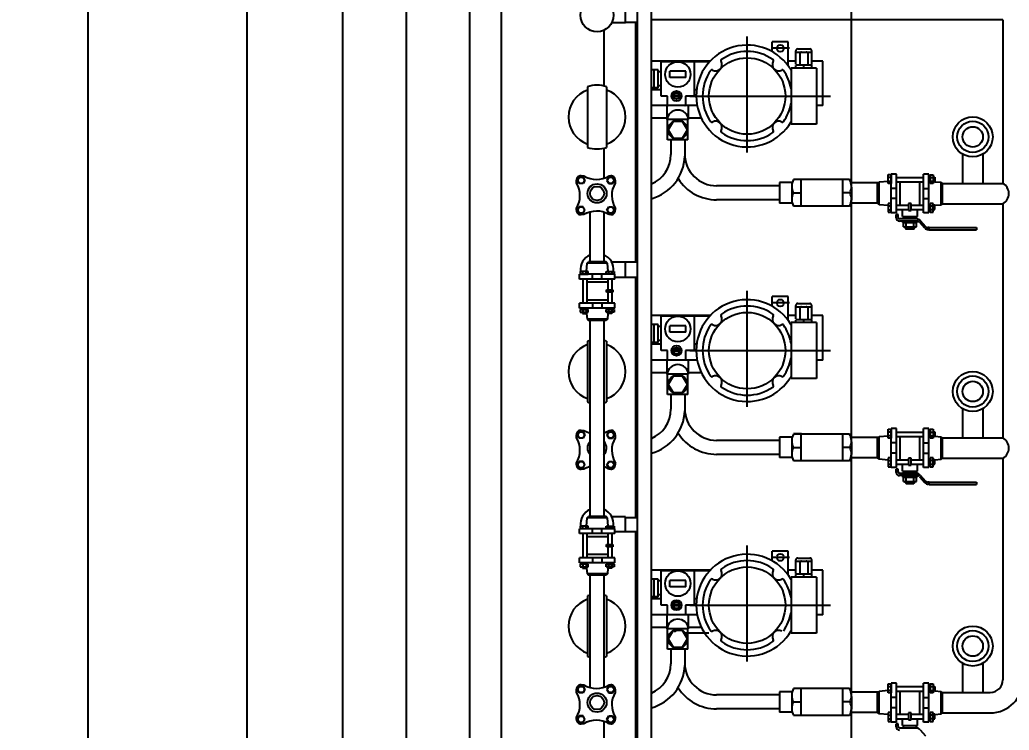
# Model space of a CAD drawing. Extents: x -59142 to 322364, y -122476 to 91021.
# Drawn here: x -14442 to -12886, y 62375 to 63491 of the extents above; entities that cross this region are included whole.
import ezdxf

# ---------------------------------------------------------------- set-up
doc = ezdxf.new("R2010")
doc.units = 0
doc.header["$LTSCALE"] = 1000
doc.header["$MEASUREMENT"] = 0
doc.layers.add('EQUIPMENT', color=171, linetype='Continuous')
doc.styles.get("Standard").update_dxf_attribs({"font": 'gbenor.shx', "bigfont": 'gbcbig.shx'})
doc.dimstyles.get("Standard").update_dxf_attribs({"dimscale": 100, "dimtxt": 3.5, "dimasz": 1, "dimexe": 2.5, "dimexo": 3, "dimgap": 1.5, "dimtad": 1, "dimdec": 0, "dimzin": 0, "dimdsep": 46, "dimtxsty": 'Standard', "dimblk": 'ARCHTICK', "dimcen": 0.09, "dimadec": 0, "dimazin": 0, "dimtfac": 1, "dimtdec": 0, "dimtix": 1, "dimtmove": 2, "dimatfit": 3, "dimfxl": 1, "dimtolj": 1, "dimtzin": 0, "dimarcsym": 0})

# ---------------------------------------------------------------- blocks, each defined once
blk = doc.blocks.new('A$C057769C0')
at = {"layer": 'EQUIPMENT', "linetype": 'Continuous'}
for p, q in [((6950, 1299.5), (6950, 9599.5)), ((7550, 1349.5), (7550, 5749.5)), ((7000, 1349.5), (7000, 4999.5)), ((7213.5, 1948.5), (7213.5, 3904.5)), ((7235.5, 1936.5), (7235.5, 3916.5)), ((7195, 3114.5), (7195, 3138.5)), ((7195, 3114.5), (7173.1, 3114.5)), ((7195, 3115.5), (7213.5, 3115.5)), ((7211, 2738.5), (7211, 3115.5)), ((7161, 3015.3), (7161, 3103)), ((7135, 3014.2), (7135, 2918.8)), ((7165, 3014.2), (7165, 2918.8)), ((7266, 2930.5), (7266, 2907.5)), ((7288, 2930.5), (7288, 2907.5)), ((7161, 2870.6), (7161, 2917.7)), ((7724.6, 2908.2), (7724.6, 2862.3)), ((7756.6, 2908.2), (7756.6, 2862.3)), ((7456.9, 2863.4), (7436.9, 2863.4)), ((7436.9, 2863.4), (7436.9, 2831.4)), ((7692.4, 2862.3), (7788, 2862.3)), ((7436.9, 2858.5), (7338, 2858.5)), ((7436.9, 2836.5), (7338, 2836.5)), ((7456.9, 2831.4), (7436.9, 2831.4)), ((7139, 2739.1), (7139, 2817.3)), ((7161, 2739.1), (7161, 2816.8)), ((7692.4, 2830.3), (7788, 2830.3)), ((7213.5, 2738.5), (7173.1, 2738.5)), ((7195, 2714.5), (7195, 2738.5)), ((7213.5, 2714.5), (7177.9, 2714.5)), ((7211, 2337.5), (7211, 2714.5)), ((7164.2, 2646.6), (7136.6, 2646.6)), ((7139, 2339.1), (7139, 2646.6)), ((7161, 2339.1), (7161, 2646.6)), ((7135, 2614.2), (7135, 2518.8)), ((7165, 2614.2), (7165, 2518.8)), ((7266, 2530.5), (7266, 2507.5)), ((7288, 2530.5), (7288, 2507.5)), ((7724.6, 2508.2), (7724.6, 2462.3)), ((7756.6, 2508.2), (7756.6, 2462.3)), ((7436.9, 2458.5), (7338, 2458.5)), ((7456.9, 2463.4), (7436.9, 2463.4)), ((7436.9, 2463.4), (7436.9, 2431.4)), ((7692.4, 2462.3), (7788, 2462.3)), ((7436.9, 2436.5), (7338, 2436.5)), ((7456.9, 2431.4), (7436.9, 2431.4)), ((7692.4, 2430.3), (7788, 2430.3)), ((7195, 2338.5), (7173.1, 2338.5)), ((7195, 2314.5), (7195, 2338.5)), ((7195, 2337.5), (7213.5, 2337.5)), ((7195, 2314.5), (7177.9, 2314.5)), ((7195, 2315.5), (7213.5, 2315.5)), ((7211, 1941.9), (7211, 2315.5)), ((7164.2, 2246.6), (7136.6, 2246.6)), ((7139, 2070.1), (7139, 2246.6)), ((7161, 2070.6), (7161, 2246.6)), ((7135, 2214.2), (7135, 2118.8)), ((7165, 2214.2), (7165, 2118.8)), ((7495, 2155.5), (7455, 2155.5)), ((7266, 2130.5), (7266, 2107.5)), ((7288, 2130.5), (7288, 2107.5)), ((7724.6, 2108.2), (7724.6, 2062.3)), ((7756.6, 2108.2), (7756.6, 2062.3)), ((7436.9, 2058.5), (7338, 2058.5)), ((7456.9, 2063.4), (7436.9, 2063.4)), ((7436.9, 2063.4), (7436.9, 2031.4)), ((7692.4, 2062.3), (7768, 2062.3)), ((7436.9, 2036.5), (7338, 2036.5)), ((7456.9, 2031.4), (7436.9, 2031.4)), ((7692.4, 2030.3), (7768, 2030.3)), ((7161, 1950.1), (7161, 2016.8))]:
    blk.add_line(p, q, dxfattribs=at)
at = {"layer": 'EQUIPMENT'}
for p, q in [((7788, 3119.3), (7235.5, 3119.3)), ((7788, 3119.3), (7788, 2862.3)), ((7425.5, 3069.1), (7425.5, 3084.5)), ((7450.5, 3084.5), (7425.5, 3084.5)), ((7450.5, 3046.8), (7450.5, 3084.5)), ((7452.3, 3074.5), (7424, 3074.5)), ((7462.5, 3049.5), (7462.5, 3070.5)), ((7462.5, 3068.5), (7487.5, 3068.5)), ((7465.5, 3073.5), (7484.5, 3073.5)), ((7468.7, 3068.5), (7468.7, 3048.5)), ((7481.2, 3068.5), (7481.2, 3048.5)), ((7487.5, 3049.5), (7487.5, 3070.5)), ((7327.9, 3054.5), (7235.5, 3054.5)), ((7327, 3053.5), (7251, 3053.5)), ((7251, 2999.5), (7251, 3053.5)), ((7303, 2999.5), (7303, 3053.5)), ((7462.5, 3054.5), (7450.5, 3054.5)), ((7462.5, 3049.5), (7463.5, 3048.5)), ((7463.5, 3048.5), (7462.5, 3047.5)), ((7463.5, 3048.5), (7486.5, 3048.5)), ((7475, 3043.5), (7475, 3048.5)), ((7487.5, 3049.5), (7486.5, 3048.5)), ((7486.5, 3048.5), (7487.5, 3047.5)), ((7504.9, 3054.5), (7487.5, 3054.5)), ((7504.9, 2984.5), (7504.9, 3054.5)), ((7246, 3040.5), (7235.5, 3040.5)), ((7240, 3012.5), (7240, 3040.5)), ((7246, 3012.5), (7246, 3040.5)), ((7251, 3037.5), (7246, 3037.5)), ((7264.5, 3028.5), (7264.5, 3038.5)), ((7289.5, 3038.5), (7264.5, 3038.5)), ((7289.5, 3028.5), (7289.5, 3038.5)), ((7495, 3043.5), (7455, 3043.5)), ((7455, 3043.5), (7455, 2955.5)), ((7462.5, 3043.5), (7462.5, 3047.5)), ((7487.5, 3043.5), (7487.5, 3047.5)), ((7495, 3043.5), (7495, 2955.5)), ((7289.5, 3028.5), (7264.5, 3028.5)), ((7246, 3012.5), (7235.5, 3012.5)), ((7251, 3009.5), (7235.5, 3009.5)), ((7251, 3015.5), (7246, 3015.5)), ((7306.6, 3009.5), (7303, 3009.5)), ((7261, 2999.5), (7251, 2999.5)), ((7261, 2985.5), (7261, 2999.5)), ((7280, 3000.5), (7270, 3000.5)), ((7280, 2998.5), (7270, 2998.5)), ((7303, 2999.5), (7289, 2999.5)), ((7289, 2999.5), (7289, 2985.5)), ((7307.4, 2984.5), (7235.5, 2984.5)), ((7260, 2962.5), (7260, 2984.5)), ((7294, 2962.5), (7294, 2984.5)), ((7504.9, 2984.5), (7495, 2984.5)), ((7260, 2964.5), (7235.5, 2964.5)), ((7294, 2962.5), (7260, 2962.5)), ((7261, 2930.5), (7261, 2962.5)), ((7269.5, 2959.5), (7262, 2946.5)), ((7284.5, 2959.5), (7269.5, 2959.5)), ((7292, 2946.5), (7284.5, 2959.5)), ((7293, 2930.5), (7293, 2962.5)), ((7314.1, 2964.5), (7294, 2964.5)), ((7495, 2955.5), (7455, 2955.5)), ((7262, 2946.5), (7269.5, 2933.5)), ((7284.5, 2933.5), (7292, 2946.5)), ((7293, 2930.5), (7261, 2930.5)), ((7269.5, 2933.5), (7284.5, 2933.5)), ((7117.7, 2862.5), (7117.7, 2867.4)), ((7119.1, 2867), (7122.1, 2872.2)), ((7122.1, 2861.9), (7119.1, 2867)), ((7122.1, 2872.2), (7128, 2872.2)), ((7128, 2861.9), (7122.1, 2861.9)), ((7124.1, 2874.2), (7129.4, 2874.2)), ((7128, 2872.2), (7131, 2867)), ((7131, 2867), (7128, 2861.9)), ((7168.4, 2872.2), (7165.4, 2867)), ((7165.4, 2867), (7168.4, 2861.9)), ((7174.3, 2872.2), (7168.4, 2872.2)), ((7168.4, 2861.9), (7174.3, 2861.9)), ((7168.8, 2874.2), (7172.3, 2874.2)), ((7177.3, 2867), (7174.3, 2872.2)), ((7174.3, 2861.9), (7177.3, 2867)), ((7178.7, 2867.4), (7178.7, 2862.5)), ((7117.7, 2820), (7117.7, 2823.1)), ((7122.1, 2825.5), (7119.1, 2820.3)), ((7119.1, 2820.3), (7122.1, 2815.2)), ((7128, 2825.5), (7122.1, 2825.5)), ((7122.1, 2815.2), (7128, 2815.2)), ((7131, 2820.3), (7128, 2825.5)), ((7128, 2815.2), (7131, 2820.3)), ((7165.4, 2820.3), (7168.4, 2825.5)), ((7168.4, 2815.2), (7165.4, 2820.3)), ((7168.4, 2825.5), (7174.3, 2825.5)), ((7174.3, 2815.2), (7168.4, 2815.2)), ((7174.3, 2825.5), (7177.3, 2820.3)), ((7177.3, 2820.3), (7174.3, 2815.2)), ((7178.7, 2823.1), (7178.7, 2820)), ((7788, 2830.3), (7788, 2462.3)), ((7129.4, 2813.2), (7124.1, 2813.2)), ((7172.3, 2813.2), (7168.8, 2813.2)), ((7746.5, 2792.7), (7746.5, 2789.3)), ((7134.3, 2736.9), (7136.6, 2739.1)), ((7164.2, 2739.1), (7136.6, 2739.1)), ((7166.3, 2736.9), (7164.2, 2739.1)), ((7123.5, 2723.9), (7123.5, 2719.8)), ((7136.2, 2723.9), (7123.5, 2723.9)), ((7127.2, 2723.8), (7127.2, 2720)), ((7132.6, 2723.6), (7132.6, 2720.1)), ((7133.2, 2723.9), (7134.3, 2736.9)), ((7166.3, 2736.9), (7134.3, 2736.9)), ((7136.2, 2719.8), (7136.2, 2723.9)), ((7164.4, 2719.8), (7164.4, 2723.9)), ((7164.4, 2723.9), (7177.1, 2723.9)), ((7167.4, 2723.9), (7166.3, 2736.9)), ((7168, 2723.6), (7168, 2720.1)), ((7173.4, 2723.8), (7173.4, 2720)), ((7177.1, 2723.9), (7177.1, 2719.8)), ((7122.7, 2711.9), (7122.7, 2719.7)), ((7177.9, 2719.7), (7122.7, 2719.7)), ((7177.9, 2711.9), (7122.7, 2711.9)), ((7123.5, 2719.8), (7136.2, 2719.8)), ((7127.6, 2711.9), (7127.6, 2673.9)), ((7132.9, 2719.7), (7132.9, 2719.8)), ((7133.9, 2711.9), (7133.9, 2673.9)), ((7167, 2706.9), (7133.9, 2706.9)), ((7143, 2711.9), (7143, 2719.7)), ((7157.5, 2711.9), (7157.5, 2719.7)), ((7177.1, 2719.8), (7164.4, 2719.8)), ((7167, 2711.9), (7167, 2694.9)), ((7167.7, 2719.7), (7167.7, 2719.8)), ((7173.3, 2711.9), (7173.3, 2694.9)), ((7177.9, 2711.9), (7177.9, 2719.7)), ((7164.7, 2691.1), (7164.7, 2694.9)), ((7164.7, 2694.9), (7174.6, 2694.9)), ((7174.6, 2691.1), (7164.7, 2691.1)), ((7167, 2691.1), (7167, 2673.9)), ((7173.3, 2691.1), (7173.3, 2673.9)), ((7174.6, 2694.9), (7174.6, 2691.1)), ((7167, 2678.9), (7133.9, 2678.9)), ((7425.5, 2669.1), (7425.5, 2684.5)), ((7450.5, 2684.5), (7425.5, 2684.5)), ((7450.5, 2646.8), (7450.5, 2684.5)), ((7122.7, 2666.1), (7122.7, 2673.9)), ((7177.9, 2673.9), (7122.7, 2673.9)), ((7177.9, 2666.1), (7122.7, 2666.1)), ((7123.6, 2664.1), (7123.6, 2660)), ((7136.2, 2664.1), (7123.6, 2664.1)), ((7123.6, 2660), (7136.2, 2660)), ((7125.6, 2665.9), (7125.6, 2664.3)), ((7134.7, 2665.9), (7125.6, 2665.9)), ((7125.6, 2664.3), (7134.7, 2664.3)), ((7127.3, 2660), (7127.3, 2657.7)), ((7127.5, 2663.9), (7127.5, 2660.2)), ((7132.8, 2663.7), (7132.8, 2660.3)), ((7132.9, 2666.1), (7133.4, 2660)), ((7133.7, 2657.7), (7133.7, 2660)), ((7134.7, 2664.3), (7134.7, 2665.9)), ((7136.2, 2660), (7136.2, 2664.1)), ((7143, 2673.9), (7143, 2666.1)), ((7157.5, 2673.9), (7157.5, 2666.1)), ((7164.4, 2660), (7164.4, 2664.1)), ((7164.4, 2664.1), (7177, 2664.1)), ((7177, 2660), (7164.4, 2660)), ((7165.9, 2664.3), (7165.9, 2665.9)), ((7165.9, 2665.9), (7175, 2665.9)), ((7175, 2664.3), (7165.9, 2664.3)), ((7166.9, 2657.7), (7166.9, 2660)), ((7167.7, 2666.1), (7167.7, 2665.9)), ((7167.8, 2663.7), (7167.8, 2660.3)), ((7173.1, 2663.9), (7173.1, 2660.2)), ((7173.2, 2660), (7173.2, 2657.7)), ((7175, 2665.9), (7175, 2664.3)), ((7177, 2664.1), (7177, 2660)), ((7177.9, 2666.1), (7177.9, 2673.9)), ((7452.3, 2674.5), (7424, 2674.5)), ((7462.5, 2649.5), (7462.5, 2670.5)), ((7462.5, 2668.5), (7487.5, 2668.5)), ((7465.5, 2673.5), (7484.5, 2673.5)), ((7468.7, 2668.5), (7468.7, 2648.5)), ((7481.2, 2668.5), (7481.2, 2648.5)), ((7487.5, 2649.5), (7487.5, 2670.5)), ((7127.3, 2657.7), (7133.7, 2657.7)), ((7133.6, 2657.7), (7134.3, 2648.8)), ((7134.3, 2648.8), (7136.6, 2646.6)), ((7166.3, 2648.8), (7134.3, 2648.8)), ((7166.3, 2648.8), (7164.2, 2646.6)), ((7167, 2657.7), (7166.3, 2648.8)), ((7173.2, 2657.7), (7166.9, 2657.7)), ((7327.9, 2654.5), (7235.5, 2654.5)), ((7327, 2653.5), (7251, 2653.5)), ((7251, 2599.5), (7251, 2653.5)), ((7303, 2599.5), (7303, 2653.5)), ((7462.5, 2654.5), (7450.5, 2654.5)), ((7462.5, 2649.5), (7463.5, 2648.5)), ((7463.5, 2648.5), (7462.5, 2647.5)), ((7462.5, 2643.5), (7462.5, 2647.5)), ((7463.5, 2648.5), (7486.5, 2648.5)), ((7475, 2643.5), (7475, 2648.5)), ((7487.5, 2649.5), (7486.5, 2648.5)), ((7486.5, 2648.5), (7487.5, 2647.5)), ((7504.9, 2654.5), (7487.5, 2654.5)), ((7487.5, 2643.5), (7487.5, 2647.5)), ((7504.9, 2584.5), (7504.9, 2654.5)), ((7246, 2640.5), (7235.5, 2640.5)), ((7240, 2612.5), (7240, 2640.5)), ((7246, 2612.5), (7246, 2640.5)), ((7251, 2637.5), (7246, 2637.5)), ((7264.5, 2628.5), (7264.5, 2638.5)), ((7289.5, 2638.5), (7264.5, 2638.5)), ((7289.5, 2628.5), (7264.5, 2628.5)), ((7289.5, 2628.5), (7289.5, 2638.5)), ((7495, 2643.5), (7455, 2643.5)), ((7455, 2643.5), (7455, 2555.5)), ((7495, 2643.5), (7495, 2555.5)), ((7251, 2615.5), (7246, 2615.5)), ((7246, 2612.5), (7235.5, 2612.5)), ((7251, 2609.5), (7235.5, 2609.5)), ((7261, 2599.5), (7251, 2599.5)), ((7261, 2585.5), (7261, 2599.5)), ((7280, 2600.5), (7270, 2600.5)), ((7280, 2598.5), (7270, 2598.5)), ((7303, 2599.5), (7289, 2599.5)), ((7289, 2599.5), (7289, 2585.5)), ((7306.6, 2609.5), (7303, 2609.5)), ((7307.4, 2584.5), (7235.5, 2584.5)), ((7260, 2562.5), (7260, 2584.5)), ((7294, 2562.5), (7294, 2584.5)), ((7504.9, 2584.5), (7495, 2584.5)), ((7260, 2564.5), (7235.5, 2564.5)), ((7294, 2562.5), (7260, 2562.5)), ((7261, 2530.5), (7261, 2562.5)), ((7269.5, 2559.5), (7262, 2546.5)), ((7284.5, 2559.5), (7269.5, 2559.5)), ((7292, 2546.5), (7284.5, 2559.5)), ((7293, 2530.5), (7293, 2562.5)), ((7314.1, 2564.5), (7294, 2564.5)), ((7495, 2555.5), (7455, 2555.5)), ((7262, 2546.5), (7269.5, 2533.5)), ((7284.5, 2533.5), (7292, 2546.5)), ((7293, 2530.5), (7261, 2530.5)), ((7269.5, 2533.5), (7284.5, 2533.5)), ((7124.1, 2474.2), (7129.4, 2474.2)), ((7168.8, 2474.2), (7172.3, 2474.2)), ((7117.7, 2462.5), (7117.7, 2467.4)), ((7119.1, 2467), (7122.1, 2472.2)), ((7122.1, 2461.9), (7119.1, 2467)), ((7122.1, 2472.2), (7128, 2472.2)), ((7128, 2461.9), (7122.1, 2461.9)), ((7128, 2472.2), (7131, 2467)), ((7131, 2467), (7128, 2461.9)), ((7168.4, 2472.2), (7165.4, 2467)), ((7165.4, 2467), (7168.4, 2461.9)), ((7174.3, 2472.2), (7168.4, 2472.2)), ((7168.4, 2461.9), (7174.3, 2461.9)), ((7177.3, 2467), (7174.3, 2472.2)), ((7174.3, 2461.9), (7177.3, 2467)), ((7178.7, 2467.4), (7178.7, 2462.5)), ((7788, 2430.3), (7788, 2082.3)), ((7117.7, 2420), (7117.7, 2423.1)), ((7122.1, 2425.5), (7119.1, 2420.3)), ((7119.1, 2420.3), (7122.1, 2415.2)), ((7128, 2425.5), (7122.1, 2425.5)), ((7122.1, 2415.2), (7128, 2415.2)), ((7129.4, 2413.2), (7124.1, 2413.2)), ((7131, 2420.3), (7128, 2425.5)), ((7128, 2415.2), (7131, 2420.3)), ((7165.4, 2420.3), (7168.4, 2425.5)), ((7168.4, 2415.2), (7165.4, 2420.3)), ((7168.4, 2425.5), (7174.3, 2425.5)), ((7174.3, 2415.2), (7168.4, 2415.2)), ((7172.3, 2413.2), (7168.8, 2413.2)), ((7174.3, 2425.5), (7177.3, 2420.3)), ((7177.3, 2420.3), (7174.3, 2415.2)), ((7178.7, 2423.1), (7178.7, 2420)), ((7746.5, 2392.7), (7746.5, 2389.3)), ((7133.2, 2323.9), (7134.3, 2336.9)), ((7134.3, 2336.9), (7136.6, 2339.1)), ((7166.3, 2336.9), (7134.3, 2336.9)), ((7164.2, 2339.1), (7136.6, 2339.1)), ((7166.3, 2336.9), (7164.2, 2339.1)), ((7167.4, 2323.9), (7166.3, 2336.9)), ((7122.7, 2311.9), (7122.7, 2319.7)), ((7177.9, 2319.7), (7122.7, 2319.7)), ((7123.5, 2323.9), (7123.5, 2319.8)), ((7136.2, 2323.9), (7123.5, 2323.9)), ((7123.5, 2319.8), (7136.2, 2319.8)), ((7127.2, 2323.8), (7127.2, 2320)), ((7132.6, 2323.6), (7132.6, 2320.1)), ((7132.9, 2319.7), (7132.9, 2319.8)), ((7136.2, 2319.8), (7136.2, 2323.9)), ((7143, 2311.9), (7143, 2319.7)), ((7157.5, 2311.9), (7157.5, 2319.7)), ((7164.4, 2319.8), (7164.4, 2323.9)), ((7164.4, 2323.9), (7177.1, 2323.9)), ((7177.1, 2319.8), (7164.4, 2319.8)), ((7167.7, 2319.7), (7167.7, 2319.8)), ((7168, 2323.6), (7168, 2320.1)), ((7173.4, 2323.8), (7173.4, 2320)), ((7177.1, 2323.9), (7177.1, 2319.8)), ((7177.9, 2311.9), (7177.9, 2319.7)), ((7177.9, 2311.9), (7122.7, 2311.9)), ((7127.6, 2311.9), (7127.6, 2273.9)), ((7133.9, 2311.9), (7133.9, 2273.9)), ((7167, 2306.9), (7133.9, 2306.9)), ((7167, 2311.9), (7167, 2294.9)), ((7173.3, 2311.9), (7173.3, 2294.9)), ((7164.7, 2291.1), (7164.7, 2294.9)), ((7164.7, 2294.9), (7174.6, 2294.9)), ((7174.6, 2291.1), (7164.7, 2291.1)), ((7167, 2291.1), (7167, 2273.9)), ((7173.3, 2291.1), (7173.3, 2273.9)), ((7174.6, 2294.9), (7174.6, 2291.1)), ((7122.7, 2266.1), (7122.7, 2273.9)), ((7177.9, 2273.9), (7122.7, 2273.9)), ((7167, 2278.9), (7133.9, 2278.9)), ((7143, 2273.9), (7143, 2266.1)), ((7157.5, 2273.9), (7157.5, 2266.1)), ((7177.9, 2266.1), (7177.9, 2273.9)), ((7452.3, 2274.5), (7424, 2274.5)), ((7425.5, 2269.1), (7425.5, 2284.5)), ((7450.5, 2284.5), (7425.5, 2284.5)), ((7450.5, 2246.8), (7450.5, 2284.5)), ((7465.5, 2273.5), (7484.5, 2273.5)), ((7177.9, 2266.1), (7122.7, 2266.1)), ((7123.6, 2264.1), (7123.6, 2260)), ((7136.2, 2264.1), (7123.6, 2264.1)), ((7123.6, 2260), (7136.2, 2260)), ((7125.6, 2265.9), (7125.6, 2264.3)), ((7134.7, 2265.9), (7125.6, 2265.9)), ((7125.6, 2264.3), (7134.7, 2264.3)), ((7127.3, 2260), (7127.3, 2257.7)), ((7127.3, 2257.7), (7133.7, 2257.7)), ((7127.5, 2263.9), (7127.5, 2260.2)), ((7132.8, 2263.7), (7132.8, 2260.3)), ((7132.9, 2266.1), (7133.4, 2260)), ((7133.6, 2257.7), (7134.3, 2248.8)), ((7133.7, 2257.7), (7133.7, 2260)), ((7134.7, 2264.3), (7134.7, 2265.9)), ((7136.2, 2260), (7136.2, 2264.1)), ((7164.4, 2260), (7164.4, 2264.1)), ((7164.4, 2264.1), (7177, 2264.1)), ((7177, 2260), (7164.4, 2260)), ((7165.9, 2264.3), (7165.9, 2265.9)), ((7165.9, 2265.9), (7175, 2265.9)), ((7175, 2264.3), (7165.9, 2264.3)), ((7167, 2257.7), (7166.3, 2248.8)), ((7166.9, 2257.7), (7166.9, 2260)), ((7173.2, 2257.7), (7166.9, 2257.7)), ((7167.7, 2266.1), (7167.7, 2265.9)), ((7167.8, 2263.7), (7167.8, 2260.3)), ((7173.1, 2263.9), (7173.1, 2260.2)), ((7173.2, 2260), (7173.2, 2257.7)), ((7175, 2265.9), (7175, 2264.3)), ((7177, 2264.1), (7177, 2260)), ((7462.5, 2249.5), (7462.5, 2270.5)), ((7462.5, 2268.5), (7487.5, 2268.5)), ((7468.7, 2268.5), (7468.7, 2248.5)), ((7481.2, 2268.5), (7481.2, 2248.5)), ((7487.5, 2249.5), (7487.5, 2270.5)), ((7134.3, 2248.8), (7136.6, 2246.6)), ((7166.3, 2248.8), (7134.3, 2248.8)), ((7166.3, 2248.8), (7164.2, 2246.6)), ((7327.9, 2254.5), (7235.5, 2254.5)), ((7246, 2240.5), (7235.5, 2240.5)), ((7240, 2212.5), (7240, 2240.5)), ((7246, 2212.5), (7246, 2240.5)), ((7327, 2253.5), (7251, 2253.5)), ((7251, 2199.5), (7251, 2253.5)), ((7303, 2199.5), (7303, 2253.5)), ((7462.5, 2254.5), (7450.5, 2254.5)), ((7495, 2243.5), (7455, 2243.5)), ((7455, 2243.5), (7455, 2155.5)), ((7462.5, 2249.5), (7463.5, 2248.5)), ((7463.5, 2248.5), (7462.5, 2247.5)), ((7462.5, 2243.5), (7462.5, 2247.5)), ((7463.5, 2248.5), (7486.5, 2248.5)), ((7475, 2243.5), (7475, 2248.5)), ((7487.5, 2249.5), (7486.5, 2248.5)), ((7486.5, 2248.5), (7487.5, 2247.5)), ((7504.9, 2254.5), (7487.5, 2254.5)), ((7487.5, 2243.5), (7487.5, 2247.5)), ((7495, 2243.5), (7495, 2155.5)), ((7504.9, 2184.5), (7504.9, 2254.5)), ((7251, 2237.5), (7246, 2237.5)), ((7264.5, 2228.5), (7264.5, 2238.5)), ((7289.5, 2238.5), (7264.5, 2238.5)), ((7289.5, 2228.5), (7264.5, 2228.5)), ((7289.5, 2228.5), (7289.5, 2238.5)), ((7246, 2212.5), (7235.5, 2212.5)), ((7251, 2209.5), (7235.5, 2209.5)), ((7251, 2215.5), (7246, 2215.5)), ((7306.6, 2209.5), (7303, 2209.5)), ((7261, 2199.5), (7251, 2199.5)), ((7261, 2185.5), (7261, 2199.5)), ((7280, 2200.5), (7270, 2200.5)), ((7280, 2198.5), (7270, 2198.5)), ((7303, 2199.5), (7289, 2199.5)), ((7289, 2199.5), (7289, 2185.5)), ((7307.4, 2184.5), (7235.5, 2184.5)), ((7260, 2162.5), (7260, 2184.5)), ((7294, 2162.5), (7294, 2184.5)), ((7504.9, 2184.5), (7495, 2184.5)), ((7260, 2164.5), (7235.5, 2164.5)), ((7294, 2162.5), (7260, 2162.5)), ((7261, 2130.5), (7261, 2162.5)), ((7293, 2130.5), (7293, 2162.5)), ((7314.1, 2164.5), (7294, 2164.5)), ((7269.5, 2159.5), (7262, 2146.5)), ((7262, 2146.5), (7269.5, 2133.5)), ((7284.5, 2159.5), (7269.5, 2159.5)), ((7292, 2146.5), (7284.5, 2159.5)), ((7284.5, 2133.5), (7292, 2146.5)), ((7325.9, 2155.5), (7285.9, 2155.5)), ((7269.5, 2133.5), (7284.5, 2133.5)), ((7293, 2130.5), (7261, 2130.5)), ((7119.1, 2067), (7122.1, 2072.2)), ((7122.1, 2072.2), (7128, 2072.2)), ((7124.1, 2074.2), (7129.4, 2074.2)), ((7128, 2072.2), (7131, 2067)), ((7168.4, 2072.2), (7165.4, 2067)), ((7174.3, 2072.2), (7168.4, 2072.2)), ((7168.8, 2074.2), (7172.3, 2074.2)), ((7177.3, 2067), (7174.3, 2072.2)), ((7117.7, 2062.5), (7117.7, 2067.4)), ((7122.1, 2061.9), (7119.1, 2067)), ((7128, 2061.9), (7122.1, 2061.9)), ((7131, 2067), (7128, 2061.9)), ((7165.4, 2067), (7168.4, 2061.9)), ((7168.4, 2061.9), (7174.3, 2061.9)), ((7174.3, 2061.9), (7177.3, 2067)), ((7178.7, 2067.4), (7178.7, 2062.5)), ((7117.7, 2020), (7117.7, 2023.1)), ((7122.1, 2025.5), (7119.1, 2020.3)), ((7128, 2025.5), (7122.1, 2025.5)), ((7131, 2020.3), (7128, 2025.5)), ((7165.4, 2020.3), (7168.4, 2025.5)), ((7168.4, 2025.5), (7174.3, 2025.5)), ((7174.3, 2025.5), (7177.3, 2020.3)), ((7178.7, 2023.1), (7178.7, 2020)), ((7119.1, 2020.3), (7122.1, 2015.2)), ((7122.1, 2015.2), (7128, 2015.2)), ((7129.4, 2013.2), (7124.1, 2013.2)), ((7128, 2015.2), (7131, 2020.3)), ((7168.4, 2015.2), (7165.4, 2020.3)), ((7174.3, 2015.2), (7168.4, 2015.2)), ((7172.3, 2013.2), (7168.8, 2013.2)), ((7177.3, 2020.3), (7174.3, 2015.2))]:
    blk.add_line(p, q, dxfattribs=at)
at = {"layer": 'EQUIPMENT', "ltscale": 10}
for p, q in [((7386, 2910.9), (7386, 3093.2)), ((7296, 2999.5), (7517.1, 2999.5)), ((7386, 2510.9), (7386, 2693.2)), ((7296, 2599.5), (7517.1, 2599.5)), ((7386, 2110.9), (7386, 2293.2)), ((7296, 2199.5), (7517.1, 2199.5))]:
    blk.add_line(p, q, dxfattribs=at)
at = {"layer": 'EQUIPMENT', "ltscale": 8}
for p, q in [((7471.5, 2868.6), (7458.9, 2868.6)), ((7547.1, 2868.4), (7458.9, 2868.4)), ((7470.1, 2868.6), (7470.1, 2826.6)), ((7535.9, 2868.4), (7535.9, 2826.4)), ((7592.3, 2863), (7549.2, 2863)), ((7593.3, 2864.1), (7590.9, 2861.5)), ((7607.7, 2865.3), (7593.3, 2864.1)), ((7593.3, 2828.7), (7593.3, 2864.1)), ((7607.7, 2876), (7612.2, 2876)), ((7607.7, 2862), (7607.7, 2876)), ((7612.2, 2862), (7607.7, 2862)), ((7607.9, 2871.9), (7612, 2871.9)), ((7608.1, 2866), (7611.9, 2866)), ((7612.2, 2876), (7612.2, 2862)), ((7612.4, 2865.6), (7612.2, 2865.6)), ((7621, 2876.9), (7612.4, 2876.9)), ((7612.4, 2815.9), (7612.4, 2876.9)), ((7621, 2815.9), (7621, 2876.9)), ((7621, 2871.5), (7663, 2871.5)), ((7621, 2864.5), (7663, 2864.5)), ((7626.5, 2828), (7626.5, 2864.5)), ((7657.5, 2828), (7657.5, 2864.5)), ((7671.7, 2876.9), (7663, 2876.9)), ((7663, 2815.9), (7663, 2876.9)), ((7671.7, 2815.9), (7671.7, 2876.9)), ((7671.7, 2865.6), (7678.3, 2865.1)), ((7671.8, 2873.7), (7673.6, 2873.7)), ((7671.8, 2863.6), (7671.8, 2873.7)), ((7673.6, 2863.6), (7671.8, 2863.6)), ((7673.6, 2873.7), (7673.6, 2863.6)), ((7673.8, 2875.9), (7678.3, 2875.9)), ((7673.8, 2861.9), (7673.8, 2875.9)), ((7678.3, 2861.9), (7673.8, 2861.9)), ((7674, 2871.6), (7678.1, 2871.6)), ((7674.2, 2865.7), (7678.1, 2865.7)), ((7678.3, 2875.9), (7678.3, 2861.9)), ((7678.4, 2871.8), (7680.8, 2871.8)), ((7680.8, 2864.8), (7678.4, 2864.8)), ((7680.8, 2871.8), (7680.8, 2864.8)), ((7680.8, 2864.9), (7690.7, 2864.1)), ((7690.7, 2828.7), (7690.7, 2864.1)), ((7690.7, 2864.1), (7693.2, 2861.5)), ((7456.1, 2856.1), (7456.1, 2836)), ((7458.4, 2847.4), (7470.1, 2847.4)), ((7547.7, 2847.4), (7535.9, 2847.4)), ((7549.9, 2856.1), (7549.9, 2836)), ((7590.9, 2831), (7590.9, 2861.5)), ((7621, 2854.4), (7612.4, 2854.4)), ((7663, 2854.4), (7671.7, 2854.4)), ((7693.2, 2831), (7693.2, 2861.5)), ((7590.9, 2831), (7549, 2831)), ((7593.3, 2828.7), (7590.9, 2831)), ((7607.7, 2830.8), (7607.7, 2816.8)), ((7612.2, 2830.8), (7607.7, 2830.8)), ((7612.2, 2816.8), (7612.2, 2830.8)), ((7621, 2838.4), (7612.4, 2838.4)), ((7663, 2838.4), (7671.7, 2838.4)), ((7673.8, 2830.8), (7673.8, 2816.8)), ((7678.3, 2830.8), (7673.8, 2830.8)), ((7678.3, 2816.8), (7678.3, 2830.8)), ((7690.7, 2828.7), (7693.2, 2831)), ((7547.1, 2826.4), (7458.9, 2826.4)), ((7607.7, 2827.5), (7593.3, 2828.7)), ((7607.7, 2816.8), (7612.2, 2816.8)), ((7607.9, 2820.9), (7612, 2820.9)), ((7608.1, 2826.8), (7611.9, 2826.8)), ((7612.4, 2827.1), (7612.2, 2827.1)), ((7621, 2815.9), (7612.4, 2815.9)), ((7621, 2828), (7639.8, 2828)), ((7621, 2821), (7639.8, 2821)), ((7630.4, 2810.3), (7630.4, 2821)), ((7644, 2830.4), (7639.8, 2830.4)), ((7639.8, 2830.4), (7639.8, 2819.5)), ((7639.8, 2819.5), (7644, 2819.5)), ((7644, 2819.5), (7644, 2830.4)), ((7644, 2828), (7663, 2828)), ((7644, 2821), (7663, 2821)), ((7653.7, 2810.3), (7653.7, 2821)), ((7671.7, 2815.9), (7663, 2815.9)), ((7671.7, 2827.1), (7671.8, 2827.1)), ((7673.6, 2829.2), (7671.8, 2829.2)), ((7671.8, 2829.2), (7671.8, 2819)), ((7671.8, 2819), (7673.6, 2819)), ((7673.6, 2819), (7673.6, 2829.2)), ((7673.8, 2816.8), (7678.3, 2816.8)), ((7674, 2821.2), (7678.1, 2821.2)), ((7674.2, 2827.1), (7678.1, 2827.1)), ((7680.8, 2828), (7678.4, 2828)), ((7678.4, 2821), (7680.8, 2821)), ((7680.8, 2827.9), (7690.7, 2828.7)), ((7680.8, 2821), (7680.8, 2828)), ((7623.6, 2813.2), (7620.2, 2813.2)), ((7620.2, 2808.1), (7620.2, 2813.2)), ((7623.6, 2808.9), (7623.6, 2813.2)), ((7653, 2803.1), (7625.2, 2803.1)), ((7651.8, 2806.4), (7626, 2806.4)), ((7630.4, 2810.3), (7653.7, 2810.3)), ((7630.5, 2800.9), (7630.5, 2803.1)), ((7630.5, 2800.9), (7653.4, 2800.9)), ((7631.6, 2806.4), (7631.6, 2810.3)), ((7631.6, 2794), (7631.6, 2800.9)), ((7635.8, 2794), (7635.8, 2800.9)), ((7648.2, 2794), (7648.2, 2800.9)), ((7652.3, 2806.4), (7652.3, 2810.3)), ((7652.3, 2794), (7652.3, 2800.9)), ((7653.4, 2800.9), (7653.4, 2803.1)), ((7656.7, 2801.4), (7664.9, 2792.3)), ((7657.9, 2803.7), (7666.4, 2794.3)), ((7631.6, 2794), (7652.3, 2794)), ((7635.1, 2791.5), (7635.1, 2794)), ((7635.1, 2791.5), (7648.9, 2791.5)), ((7635.1, 2791.5), (7636, 2790.8)), ((7636, 2790.8), (7636, 2794)), ((7636, 2790.8), (7648, 2790.8)), ((7648, 2790.8), (7648, 2794)), ((7648.9, 2791.5), (7648, 2790.8)), ((7648.9, 2791.5), (7648.9, 2794)), ((7671.9, 2792.7), (7670.1, 2792.7)), ((7671.9, 2789.4), (7671.3, 2789.4)), ((7671.9, 2788.5), (7671.9, 2793.5)), ((7671.9, 2792.7), (7746.5, 2792.7)), ((7671.9, 2789.3), (7746.5, 2789.3)), ((7607.7, 2476), (7612.2, 2476)), ((7607.7, 2462), (7607.7, 2476)), ((7612.2, 2476), (7612.2, 2462)), ((7621, 2476.9), (7612.4, 2476.9)), ((7612.4, 2415.9), (7612.4, 2476.9)), ((7621, 2415.9), (7621, 2476.9)), ((7671.7, 2476.9), (7663, 2476.9)), ((7663, 2415.9), (7663, 2476.9)), ((7671.7, 2415.9), (7671.7, 2476.9)), ((7671.8, 2473.7), (7673.6, 2473.7)), ((7671.8, 2463.6), (7671.8, 2473.7)), ((7673.6, 2473.7), (7673.6, 2463.6)), ((7673.8, 2475.9), (7678.3, 2475.9)), ((7673.8, 2461.9), (7673.8, 2475.9)), ((7678.3, 2475.9), (7678.3, 2461.9)), ((7471.5, 2468.6), (7458.9, 2468.6)), ((7547.1, 2468.4), (7458.9, 2468.4)), ((7470.1, 2468.6), (7470.1, 2426.6)), ((7535.9, 2468.4), (7535.9, 2426.4)), ((7592.3, 2463), (7549.2, 2463)), ((7593.3, 2464.1), (7590.9, 2461.5)), ((7590.9, 2431), (7590.9, 2461.5)), ((7607.7, 2465.3), (7593.3, 2464.1)), ((7593.3, 2428.7), (7593.3, 2464.1)), ((7612.2, 2462), (7607.7, 2462)), ((7607.9, 2471.9), (7612, 2471.9)), ((7608.1, 2466), (7611.9, 2466)), ((7612.4, 2465.6), (7612.2, 2465.6)), ((7621, 2471.5), (7663, 2471.5)), ((7621, 2464.5), (7663, 2464.5)), ((7626.5, 2428), (7626.5, 2464.5)), ((7657.5, 2428), (7657.5, 2464.5)), ((7671.7, 2465.6), (7678.3, 2465.1)), ((7673.6, 2463.6), (7671.8, 2463.6)), ((7678.3, 2461.9), (7673.8, 2461.9)), ((7674, 2471.6), (7678.1, 2471.6)), ((7674.2, 2465.7), (7678.1, 2465.7)), ((7678.4, 2471.8), (7680.8, 2471.8)), ((7680.8, 2464.8), (7678.4, 2464.8)), ((7680.8, 2471.8), (7680.8, 2464.8)), ((7680.8, 2464.9), (7690.7, 2464.1)), ((7690.7, 2428.7), (7690.7, 2464.1)), ((7690.7, 2464.1), (7693.2, 2461.5)), ((7693.2, 2431), (7693.2, 2461.5)), ((7456.1, 2456.1), (7456.1, 2436)), ((7458.4, 2447.4), (7470.1, 2447.4)), ((7547.7, 2447.4), (7535.9, 2447.4)), ((7549.9, 2456.1), (7549.9, 2436)), ((7621, 2454.4), (7612.4, 2454.4)), ((7663, 2454.4), (7671.7, 2454.4)), ((7547.1, 2426.4), (7458.9, 2426.4)), ((7590.9, 2431), (7549, 2431)), ((7593.3, 2428.7), (7590.9, 2431)), ((7607.7, 2427.5), (7593.3, 2428.7)), ((7607.7, 2430.8), (7607.7, 2416.8)), ((7612.2, 2430.8), (7607.7, 2430.8)), ((7608.1, 2426.8), (7611.9, 2426.8)), ((7612.2, 2416.8), (7612.2, 2430.8)), ((7612.4, 2427.1), (7612.2, 2427.1)), ((7621, 2438.4), (7612.4, 2438.4)), ((7621, 2428), (7639.8, 2428)), ((7644, 2430.4), (7639.8, 2430.4)), ((7639.8, 2430.4), (7639.8, 2419.5)), ((7644, 2419.5), (7644, 2430.4)), ((7644, 2428), (7663, 2428)), ((7663, 2438.4), (7671.7, 2438.4)), ((7671.7, 2427.1), (7671.8, 2427.1)), ((7673.6, 2429.2), (7671.8, 2429.2)), ((7671.8, 2429.2), (7671.8, 2419)), ((7673.6, 2419), (7673.6, 2429.2)), ((7673.8, 2430.8), (7673.8, 2416.8)), ((7678.3, 2430.8), (7673.8, 2430.8)), ((7674.2, 2427.1), (7678.1, 2427.1)), ((7678.3, 2416.8), (7678.3, 2430.8)), ((7680.8, 2428), (7678.4, 2428)), ((7680.8, 2427.9), (7690.7, 2428.7)), ((7680.8, 2421), (7680.8, 2428)), ((7690.7, 2428.7), (7693.2, 2431)), ((7607.7, 2416.8), (7612.2, 2416.8)), ((7607.9, 2420.9), (7612, 2420.9)), ((7621, 2415.9), (7612.4, 2415.9)), ((7623.6, 2413.2), (7620.2, 2413.2)), ((7620.2, 2408.1), (7620.2, 2413.2)), ((7621, 2421), (7639.8, 2421)), ((7623.6, 2408.9), (7623.6, 2413.2)), ((7630.4, 2410.3), (7630.4, 2421)), ((7639.8, 2419.5), (7644, 2419.5)), ((7644, 2421), (7663, 2421)), ((7653.7, 2410.3), (7653.7, 2421)), ((7671.7, 2415.9), (7663, 2415.9)), ((7671.8, 2419), (7673.6, 2419)), ((7673.8, 2416.8), (7678.3, 2416.8)), ((7674, 2421.2), (7678.1, 2421.2)), ((7678.4, 2421), (7680.8, 2421)), ((7653, 2403.1), (7625.2, 2403.1)), ((7651.8, 2406.4), (7626, 2406.4)), ((7630.4, 2410.3), (7653.7, 2410.3)), ((7630.5, 2400.9), (7630.5, 2403.1)), ((7630.5, 2400.9), (7653.4, 2400.9)), ((7631.6, 2406.4), (7631.6, 2410.3)), ((7631.6, 2394), (7631.6, 2400.9)), ((7635.8, 2394), (7635.8, 2400.9)), ((7648.2, 2394), (7648.2, 2400.9)), ((7652.3, 2406.4), (7652.3, 2410.3)), ((7652.3, 2394), (7652.3, 2400.9)), ((7653.4, 2400.9), (7653.4, 2403.1)), ((7656.7, 2401.4), (7664.9, 2392.3)), ((7657.9, 2403.7), (7666.4, 2394.3)), ((7631.6, 2394), (7652.3, 2394)), ((7635.1, 2391.5), (7635.1, 2394)), ((7635.1, 2391.5), (7648.9, 2391.5)), ((7635.1, 2391.5), (7636, 2390.8)), ((7636, 2390.8), (7636, 2394)), ((7636, 2390.8), (7648, 2390.8)), ((7648, 2390.8), (7648, 2394)), ((7648.9, 2391.5), (7648, 2390.8)), ((7648.9, 2391.5), (7648.9, 2394)), ((7671.9, 2392.7), (7670.1, 2392.7)), ((7671.9, 2389.4), (7671.3, 2389.4)), ((7671.9, 2388.5), (7671.9, 2393.5)), ((7671.9, 2392.7), (7746.5, 2392.7)), ((7671.9, 2389.3), (7746.5, 2389.3)), ((7471.5, 2068.6), (7458.9, 2068.6)), ((7470.1, 2068.6), (7470.1, 2026.6)), ((7607.7, 2076), (7612.2, 2076)), ((7607.7, 2062), (7607.7, 2076)), ((7607.9, 2071.9), (7612, 2071.9)), ((7612.2, 2076), (7612.2, 2062)), ((7621, 2076.9), (7612.4, 2076.9)), ((7612.4, 2015.9), (7612.4, 2076.9)), ((7621, 2015.9), (7621, 2076.9)), ((7621, 2071.5), (7663, 2071.5)), ((7671.7, 2076.9), (7663, 2076.9)), ((7663, 2015.9), (7663, 2076.9)), ((7671.7, 2015.9), (7671.7, 2076.9)), ((7671.8, 2073.7), (7673.6, 2073.7)), ((7671.8, 2063.6), (7671.8, 2073.7)), ((7673.6, 2073.7), (7673.6, 2063.6)), ((7673.8, 2075.9), (7678.3, 2075.9)), ((7673.8, 2061.9), (7673.8, 2075.9)), ((7674, 2071.6), (7678.1, 2071.6)), ((7678.3, 2075.9), (7678.3, 2061.9)), ((7678.4, 2071.8), (7680.8, 2071.8)), ((7680.8, 2071.8), (7680.8, 2064.8)), ((7456.1, 2056.1), (7456.1, 2036)), ((7547.1, 2068.4), (7458.9, 2068.4)), ((7535.9, 2068.4), (7535.9, 2026.4)), ((7592.3, 2063), (7549.2, 2063)), ((7549.9, 2056.1), (7549.9, 2036)), ((7593.3, 2064.1), (7590.9, 2061.5)), ((7590.9, 2031), (7590.9, 2061.5)), ((7607.7, 2065.3), (7593.3, 2064.1)), ((7593.3, 2028.7), (7593.3, 2064.1)), ((7612.2, 2062), (7607.7, 2062)), ((7608.1, 2066), (7611.9, 2066)), ((7612.4, 2065.6), (7612.2, 2065.6)), ((7621, 2054.4), (7612.4, 2054.4)), ((7621, 2064.5), (7663, 2064.5)), ((7626.5, 2028), (7626.5, 2064.5)), ((7657.5, 2028), (7657.5, 2064.5)), ((7663, 2054.4), (7671.7, 2054.4)), ((7671.7, 2065.6), (7678.3, 2065.1)), ((7673.6, 2063.6), (7671.8, 2063.6)), ((7678.3, 2061.9), (7673.8, 2061.9)), ((7674.2, 2065.7), (7678.1, 2065.7)), ((7680.8, 2064.8), (7678.4, 2064.8)), ((7680.8, 2064.9), (7690.7, 2064.1)), ((7690.7, 2028.7), (7690.7, 2064.1)), ((7690.7, 2064.1), (7693.2, 2061.5)), ((7693.2, 2031), (7693.2, 2061.5)), ((7458.4, 2047.4), (7470.1, 2047.4)), ((7547.7, 2047.4), (7535.9, 2047.4)), ((7621, 2038.4), (7612.4, 2038.4)), ((7663, 2038.4), (7671.7, 2038.4)), ((7547.1, 2026.4), (7458.9, 2026.4)), ((7590.9, 2031), (7549, 2031)), ((7593.3, 2028.7), (7590.9, 2031)), ((7607.7, 2027.5), (7593.3, 2028.7)), ((7607.7, 2030.8), (7607.7, 2016.8)), ((7612.2, 2030.8), (7607.7, 2030.8)), ((7608.1, 2026.8), (7611.9, 2026.8)), ((7612.2, 2016.8), (7612.2, 2030.8)), ((7612.4, 2027.1), (7612.2, 2027.1)), ((7621, 2028), (7639.8, 2028)), ((7644, 2030.4), (7639.8, 2030.4)), ((7639.8, 2030.4), (7639.8, 2019.5)), ((7644, 2019.5), (7644, 2030.4)), ((7644, 2028), (7663, 2028)), ((7671.7, 2027.1), (7671.8, 2027.1)), ((7673.6, 2029.2), (7671.8, 2029.2)), ((7671.8, 2029.2), (7671.8, 2019)), ((7673.6, 2019), (7673.6, 2029.2)), ((7673.8, 2030.8), (7673.8, 2016.8)), ((7678.3, 2030.8), (7673.8, 2030.8)), ((7674.2, 2027.1), (7678.1, 2027.1)), ((7678.3, 2016.8), (7678.3, 2030.8)), ((7680.8, 2028), (7678.4, 2028)), ((7680.8, 2027.9), (7690.7, 2028.7)), ((7680.8, 2021), (7680.8, 2028)), ((7690.7, 2028.7), (7693.2, 2031)), ((7607.7, 2016.8), (7612.2, 2016.8)), ((7607.9, 2020.9), (7612, 2020.9)), ((7621, 2015.9), (7612.4, 2015.9)), ((7623.6, 2013.2), (7620.2, 2013.2)), ((7620.2, 2008.1), (7620.2, 2013.2)), ((7621, 2021), (7639.8, 2021)), ((7623.6, 2008.9), (7623.6, 2013.2)), ((7651.8, 2006.4), (7626, 2006.4)), ((7630.4, 2010.3), (7630.4, 2021)), ((7630.4, 2010.3), (7653.7, 2010.3)), ((7631.6, 2006.4), (7631.6, 2010.3)), ((7639.8, 2019.5), (7644, 2019.5)), ((7644, 2021), (7663, 2021)), ((7652.3, 2006.4), (7652.3, 2010.3)), ((7653.7, 2010.3), (7653.7, 2021)), ((7671.7, 2015.9), (7663, 2015.9)), ((7671.8, 2019), (7673.6, 2019)), ((7673.8, 2016.8), (7678.3, 2016.8)), ((7674, 2021.2), (7678.1, 2021.2)), ((7678.4, 2021), (7680.8, 2021)), ((7657.9, 2003.7), (7666.4, 1994.3))]:
    blk.add_line(p, q, dxfattribs=at)
at = {"layer": 'EQUIPMENT', "ltscale": 0.5}
blk.add_lwpolyline([(6850, 500), (9950, 500), (9950, 15399.5), (6850, 15399.5), (6850, 500)], dxfattribs=at)
at = {"layer": 'EQUIPMENT', "linetype": 'Continuous'}
for centre, radius in [((7150, 3126.5), 26), ((7740.6, 2935.3), 31.4), ((7740.6, 2935.3), 24.5), ((7740.6, 2935.3), 16), ((7150, 2846.5), 15), ((7150, 2846.5), 11), ((7740.6, 2535.3), 31.4), ((7740.6, 2535.3), 24.5), ((7740.6, 2535.3), 16), ((7740.6, 2135.3), 31.4), ((7740.6, 2135.3), 24.5), ((7740.6, 2135.3), 16), ((7150, 2046.5), 15), ((7150, 2046.5), 11)]:
    blk.add_circle(centre, radius, dxfattribs=at)
at = {"layer": 'EQUIPMENT'}
for centre, radius in [((7438.1, 3074.5), 5.5), ((7277, 3033.5), 20), ((7386, 2999.5), 60), ((7275, 2999.5), 8), ((7275, 2999.5), 5), ((7277, 2946.5), 15), ((7125.1, 2867), 4.94), ((7171.3, 2867), 4.94), ((7125.1, 2820.3), 4.94), ((7171.3, 2820.3), 4.94), ((7438.1, 2674.5), 5.5), ((7386, 2599.5), 60), ((7277, 2633.5), 20), ((7275, 2599.5), 8), ((7275, 2599.5), 5), ((7277, 2546.5), 15), ((7125.1, 2467), 4.94), ((7171.3, 2467), 4.94), ((7125.1, 2420.3), 4.94), ((7171.3, 2420.3), 4.94), ((7438.1, 2274.5), 5.5), ((7386, 2199.5), 60), ((7277, 2233.5), 20), ((7275, 2199.5), 8), ((7275, 2199.5), 5), ((7277, 2146.5), 15), ((7125.1, 2067), 4.94), ((7171.3, 2067), 4.94), ((7125.1, 2020.3), 4.94), ((7171.3, 2020.3), 4.94)]:
    blk.add_circle(centre, radius, dxfattribs=at)
for centre, radius, start, end in [((7386, 2999.5), 80, 30.4015, 329.5985), ((7386, 2999.5), 70, 54.8382, 125.1618), ((7465.5, 3070.5), 3, 90, 180), ((7484.5, 3070.5), 3, 0, 90), ((7336.5, 3049), 10, 239.4775, 30.5225), ((7346.8, 3055.1), 2, 125.1618, 210.5225), ((7435.5, 3049), 10, 149.4775, 300.5225), ((7425.2, 3055.1), 2, 329.4775, 54.8382), ((7386, 2999.5), 70, 144.8382, 215.1618), ((7330.4, 3038.7), 2, 59.4775, 144.8382), ((7441.6, 3038.7), 2, 35.1618, 120.5225), ((7386, 2999.5), 70, 9.6963, 35.1618), ((7386, 2999.5), 70, 324.8382, 350.3037), ((7277, 2960.4), 17.1, 7.1527, 172.8473), ((7262, 2985.5), 1, 180, 270), ((7288, 2985.5), 1, 270, 0), ((7330.4, 2960.4), 2, 215.1618, 300.5225), ((7336.5, 2950), 10, 329.4775, 120.5225), ((7435.5, 2950), 10, 59.4775, 210.5225), ((7441.6, 2960.4), 2, 239.4775, 324.8382), ((7346.8, 2943.9), 2, 149.4775, 234.8382), ((7386, 2999.5), 70, 234.8382, 305.1618), ((7425.2, 2943.9), 2, 305.1618, 30.5225), ((7085, 2842.8), 38.2, 328.6025, 31.1226), ((7124.5, 2867.4), 6.84, 86.2396, 179.5652), ((7149.1, 2906.8), 38.2, 238.8774, 301.3975), ((7171.9, 2867.4), 6.84, 0.4348, 93.7604), ((7211.4, 2842.8), 38.2, 148.8774, 211.3975), ((7124.5, 2820), 6.84, 180.4348, 273.7604), ((7149.2, 2780.5), 38.2, 58.8774, 121.3975), ((7149.1, 2780.5), 38.2, 113.87, 121.1226), ((7171.9, 2820), 6.84, 266.2396, 359.5652), ((7149.1, 2780.5), 38.2, 58.8774, 62.6489), ((7386, 2599.5), 80, 30.4015, 329.5985), ((7386, 2599.5), 70, 54.8382, 125.1618), ((7465.5, 2670.5), 3, 90, 180), ((7484.5, 2670.5), 3, 0, 90), ((7336.5, 2649), 10, 239.4775, 30.5225), ((7346.8, 2655.1), 2, 125.1618, 210.5225), ((7435.5, 2649), 10, 149.4775, 300.5225), ((7425.2, 2655.1), 2, 329.4775, 54.8382), ((7386, 2599.5), 70, 144.8382, 215.1618), ((7330.4, 2638.7), 2, 59.4775, 144.8382), ((7441.6, 2638.7), 2, 35.1618, 120.5225), ((7386, 2599.5), 70, 9.6963, 35.1618), ((7262, 2585.5), 1, 180, 270), ((7288, 2585.5), 1, 270, 0), ((7386, 2599.5), 70, 324.8382, 350.3037), ((7277, 2560.4), 17.1, 7.1527, 172.8473), ((7330.4, 2560.4), 2, 215.1618, 300.5225), ((7336.5, 2550), 10, 329.4775, 120.5225), ((7435.5, 2550), 10, 59.4775, 210.5225), ((7441.6, 2560.4), 2, 239.4775, 324.8382), ((7346.8, 2543.9), 2, 149.4775, 234.8382), ((7386, 2599.5), 70, 234.8382, 305.1618), ((7425.2, 2543.9), 2, 305.1618, 30.5225), ((7124.5, 2467.4), 6.84, 86.2396, 179.5652), ((7149.1, 2506.8), 38.2, 238.8774, 254.6546), ((7149.1, 2506.8), 38.2, 288.1795, 301.3975), ((7171.9, 2467.4), 6.84, 0.4348, 93.7604), ((7085, 2442.8), 38.2, 328.6025, 31.1226), ((7211.4, 2442.8), 38.2, 148.8774, 211.3975), ((7124.5, 2420), 6.84, 180.4348, 273.7604), ((7149.2, 2380.5), 38.2, 105.5545, 121.3975), ((7149.1, 2380.5), 38.2, 113.87, 121.1226), ((7149.2, 2380.5), 38.2, 58.8774, 72.0325), ((7149.1, 2380.5), 38.2, 58.8774, 62.6489), ((7171.9, 2420), 6.84, 266.2396, 359.5652), ((7386, 2199.5), 80, 30.4015, 329.5985), ((7465.5, 2270.5), 3, 90, 180), ((7484.5, 2270.5), 3, 0, 90), ((7346.8, 2255.1), 2, 125.1618, 210.5225), ((7386, 2199.5), 70, 54.8382, 125.1618), ((7425.2, 2255.1), 2, 329.4775, 54.8382), ((7386, 2199.5), 70, 144.8382, 215.1618), ((7330.4, 2238.7), 2, 59.4775, 144.8382), ((7336.5, 2249), 10, 239.4775, 30.5225), ((7435.5, 2249), 10, 149.4775, 300.5225), ((7441.6, 2238.7), 2, 35.1618, 120.5225), ((7386, 2199.5), 70, 9.6963, 35.1618), ((7277, 2160.4), 17.1, 7.1527, 172.8473), ((7262, 2185.5), 1, 180, 270), ((7288, 2185.5), 1, 270, 0), ((7386, 2199.5), 70, 324.8382, 350.3037), ((7272.5, 2160.4), 2, 239.4775, 324.8382), ((7330.4, 2160.4), 2, 215.1618, 300.5225), ((7336.5, 2150), 10, 329.4775, 120.5225), ((7435.5, 2150), 10, 59.4775, 210.5225), ((7346.8, 2143.9), 2, 149.4775, 234.8382), ((7386, 2199.5), 70, 234.8382, 305.1618), ((7425.2, 2143.9), 2, 305.1618, 30.5225), ((7124.5, 2067.4), 6.84, 86.2396, 179.5652), ((7149.1, 2106.8), 38.2, 238.8774, 301.3975), ((7171.9, 2067.4), 6.84, 0.4348, 93.7604), ((7085, 2042.8), 38.2, 328.6025, 31.1226), ((7211.4, 2042.8), 38.2, 148.8774, 211.3975), ((7124.5, 2020), 6.84, 180.4348, 273.7604), ((7149.2, 1980.5), 38.2, 58.8774, 121.3975), ((7149.1, 1980.5), 38.2, 113.87, 121.1226), ((7149.1, 1980.5), 38.2, 58.8774, 62.6489), ((7171.9, 2020), 6.84, 266.2396, 359.5652)]:
    blk.add_arc(centre, radius, start, end, dxfattribs=at)
at = {"layer": 'EQUIPMENT', "linetype": 'Continuous'}
for centre, radius, start, end in [((7150, 2966.5), 45, 109.4712, 250.5288), ((7150, 2966.5), 50, 72.5424, 107.4576), ((7150, 2966.5), 45, 289.4712, 70.5288), ((7150, 2966.5), 50, 252.5424, 287.4576), ((7338, 2908.5), 50, 180, 270), ((7216, 2907.5), 50, 292.9186, 0), ((7216, 2907.5), 72, 285.69, 357.9074), ((7338, 2908.5), 72, 212.5557, 270), ((7779, 2846.3), 18.3, 299.3154, 60.6846), ((7150, 2726.5), 26, 115.029, 185.7571), ((7150, 2726.5), 26, 354.2429, 64.971), ((7150, 2566.5), 50, 102.709, 107.4576), ((7150, 2566.5), 50, 72.5424, 77.291), ((7150, 2566.5), 45, 109.4712, 250.5288), ((7150, 2566.5), 45, 289.4712, 70.5288), ((7150, 2566.5), 50, 252.5424, 257.291), ((7150, 2566.5), 50, 282.709, 287.4576), ((7216, 2507.5), 50, 292.9186, 0), ((7216, 2507.5), 72, 285.69, 357.9074), ((7338, 2508.5), 50, 180, 270), ((7338, 2508.5), 72, 212.5557, 270), ((7779, 2446.3), 18.3, 299.3154, 60.6846), ((7150, 2446.5), 15, 137.1666, 222.8334), ((7150, 2446.5), 15, 312.8334, 42.8334), ((7150, 2326.5), 26, 115.029, 185.7571), ((7150, 2326.5), 26, 354.2429, 64.971), ((7150, 2166.5), 45, 109.4712, 250.5288), ((7150, 2166.5), 50, 102.709, 107.4576), ((7150, 2166.5), 50, 72.5424, 77.291), ((7150, 2166.5), 45, 289.4712, 70.5288), ((7150, 2166.5), 50, 252.5424, 257.291), ((7150, 2166.5), 50, 282.709, 287.4576), ((7216, 2107.5), 50, 292.9186, 0), ((7216, 2107.5), 72, 285.69, 357.9074), ((7338, 2108.5), 50, 180, 270), ((7338, 2108.5), 72, 212.5557, 270), ((7768, 2082.3), 52, 270, 0), ((7768, 2082.3), 20, 270, 0)]:
    blk.add_arc(centre, radius, start, end, dxfattribs=at)
at = {"layer": 'EQUIPMENT', "ltscale": 8}
for centre, radius, start, end in [((7479.2, 2857.3), 23, 151.3209, 205.5456), ((7526.9, 2857.3), 23, 334.4544, 28.6791), ((7479.2, 2837.5), 23, 154.4544, 208.6791), ((7526.9, 2837.5), 23, 331.3209, 25.5456), ((7625.2, 2808.1), 4.97, 180, 270), ((7626, 2808.9), 2.49, 180, 270), ((7651.8, 2798.1), 8.29, 42.0953, 90), ((7653, 2798.1), 4.97, 42.0953, 90), ((7671.3, 2797.7), 8.29, 222.0953, 270), ((7670.1, 2797.7), 4.97, 222.0953, 270), ((7479.2, 2457.3), 23, 151.3209, 205.5456), ((7526.9, 2457.3), 23, 334.4544, 28.6791), ((7479.2, 2437.5), 23, 154.4544, 208.6791), ((7526.9, 2437.5), 23, 331.3209, 25.5456), ((7625.2, 2408.1), 4.97, 180, 270), ((7626, 2408.9), 2.49, 180, 270), ((7651.8, 2398.1), 8.29, 42.0953, 90), ((7653, 2398.1), 4.97, 42.0953, 90), ((7671.3, 2397.7), 8.29, 222.0953, 270), ((7670.1, 2397.7), 4.97, 222.0953, 270), ((7479.2, 2057.3), 23, 151.3209, 205.5456), ((7526.9, 2057.3), 23, 334.4544, 28.6791), ((7479.2, 2037.5), 23, 154.4544, 208.6791), ((7526.9, 2037.5), 23, 331.3209, 25.5456), ((7625.2, 2008.1), 4.97, 180, 270), ((7626, 2008.9), 2.49, 180, 270), ((7651.8, 1998.1), 8.29, 42.0953, 90)]:
    blk.add_arc(centre, radius, start, end, dxfattribs=at)
at = {"layer": 'EQUIPMENT'}
for p in [(7470.8, 3068.5), (7479.2, 3068.5), (7470.8, 2668.5), (7479.2, 2668.5), (7470.8, 2268.5), (7479.2, 2268.5)]:
    blk.add_point(p, dxfattribs=at)
blk = doc.blocks.new('_ArchTick')
at = {"color": 0, "linetype": 'ByBlock', "const_width": 0.4}
blk.add_lwpolyline([(-0.5, -0.5), (0.5, 0.5)], dxfattribs=at)
blk = doc.blocks.new('*D1609')
at = {"color": 0, "lineweight": -2, "transparency": 16777216}
for p, q in [((-14334.3, 26922.1), (-14334.3, 81872.1)), ((-9984.3, 26922.1), (-9984.3, 81872.1)), ((-14334.3, 81622.1), (-9984.3, 81622.1))]:
    blk.add_line(p, q, dxfattribs=at)
at = {"layer": 'Defpoints', "color": 0, "transparency": 16777216}
for p in [(-9984.3, 81622.1), (-14334.3, 26622.1), (-9984.3, 26622.1)]:
    blk.add_point(p, dxfattribs=at)
at = {"color": 0, "lineweight": -2, "transparency": 16777216, "xscale": 100, "yscale": 100, "zscale": 100, "rotation": 180}
blk.add_blockref('_ArchTick', (-14334.3, 81622.1), dxfattribs=at)
at = {"color": 0, "lineweight": -2, "transparency": 16777216, "xscale": 100, "yscale": 100, "zscale": 100}
blk.add_blockref('_ArchTick', (-9984.3, 81622.1), dxfattribs=at)
at = {"color": 0, "transparency": 16777216, "insert": (-12159.3, 81947.1), "char_height": 350, "attachment_point": 5}
blk.add_mtext('\\A1;4350', dxfattribs=at)

msp = doc.modelspace()

# ---------------------------------------------------------------- linework, layer by layer
at = {"layer": 'EQUIPMENT', "color": 251}
msp.add_lwpolyline([(-11284.3, 60872.1), (-11134.3, 60872.1), (-11134.3, 60622.1), (-14084.3, 60622.1), (-14084.3, 75871.6), (-18784.7, 75871.6), (-18784.7, 75222.1), (-20134.3, 75222.1), (-20134.3, 76172.1), (-19984.3, 76172.1), (-19984.3, 75372.1), (-18934.7, 75372.1), (-18934.7, 76172.1), (-18784.7, 76172.1), (-18784.7, 76021.6), (-11134.3, 76021.6), (-11134.3, 75771.6), (-11284.3, 75771.6), (-11284.3, 75871.6), (-13934.3, 75871.6), (-13934.3, 60772.1), (-11284.3, 60772.1), (-11284.3, 60872.1)], dxfattribs=at)

# ---------------------------------------------------------------- block references
at = {"layer": 'EQUIPMENT'}
msp.add_blockref('A$C057769C0', (-20684.3, 60372.1), dxfattribs=at)

# ---------------------------------------------------------------- dimensions: what is measured, and where the dimension line sits
dim = msp.add_linear_dim(base=(-9984.3, 81622.1), p1=(-14334.3, 26622.1), p2=(-9984.3, 26622.1), dimstyle='Standard', override={"dimarcsym": 1})
dim.commit()
dim.dimension.update_dxf_attribs({"geometry": '*D1609', "text_midpoint": (-12159.3, 81947.1)})

doc.saveas('drawing.dxf')
